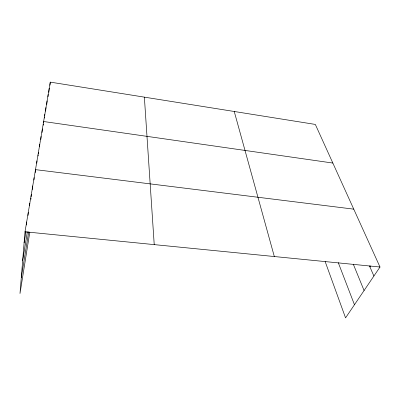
<?xml version="1.0" encoding="UTF-8"?>
<svg xmlns="http://www.w3.org/2000/svg" width="400" height="400" viewBox="0 0 400 400"><rect width="100%" height="100%" fill="white"/><g stroke="black" fill="none" stroke-linecap="round" stroke-linejoin="round"><path stroke-width="0.6" d="M325.14 261.53L345.555 317.875L380 267.02L315.33 124.43L50.275 82.125L25.005 231.795L20 293.505L29.82 232.085M25.76 232.975L25.86 231.75M26.415 225.01L26.67 221.95M28.015 215.51L28.27 212.455M29.61 205.73L29.815 203.295M30.895 199.295L31 198.085M31.105 196.87L31.31 194.445M32.44 189.52L32.755 185.9M33.94 180.035L34.15 177.63M35.235 172.625L35.5 169.635L353.755 209.15M36.76 163.27L36.975 160.89M38.08 156L38.185 154.82M38.295 153.635L38.4 152.455M39.56 146.665L39.775 144.315M40.815 139.545L41.1 136.455M42.04 132.545L42.385 128.86M43.28 125.18L43.395 123.96M43.51 122.74L43.625 121.515L332.845 163.05M44.475 118.055L44.59 116.84M44.705 115.63L44.82 114.415M45.635 111.155L45.98 107.54M46.76 104.475L47.105 100.885M47.965 96.815L48.195 94.44M48.85 92.315L49.25 88.185M49.97 85.235L50.275 82.125M21.28 277.72L28.71 231.85M22.675 260.525L27.395 231.81M24.11 242.845L25.96 231.785M369.955 266.98L370.615 265.98M25.005 231.795L380 267.02M369.475 265.885L373.9 276.025M353.295 264.18L364.08 290.525M338.27 262.645L354.455 304.735M234.245 111.49L274.325 256.535M144.37 97.145L154.225 244.615"/></g></svg>
